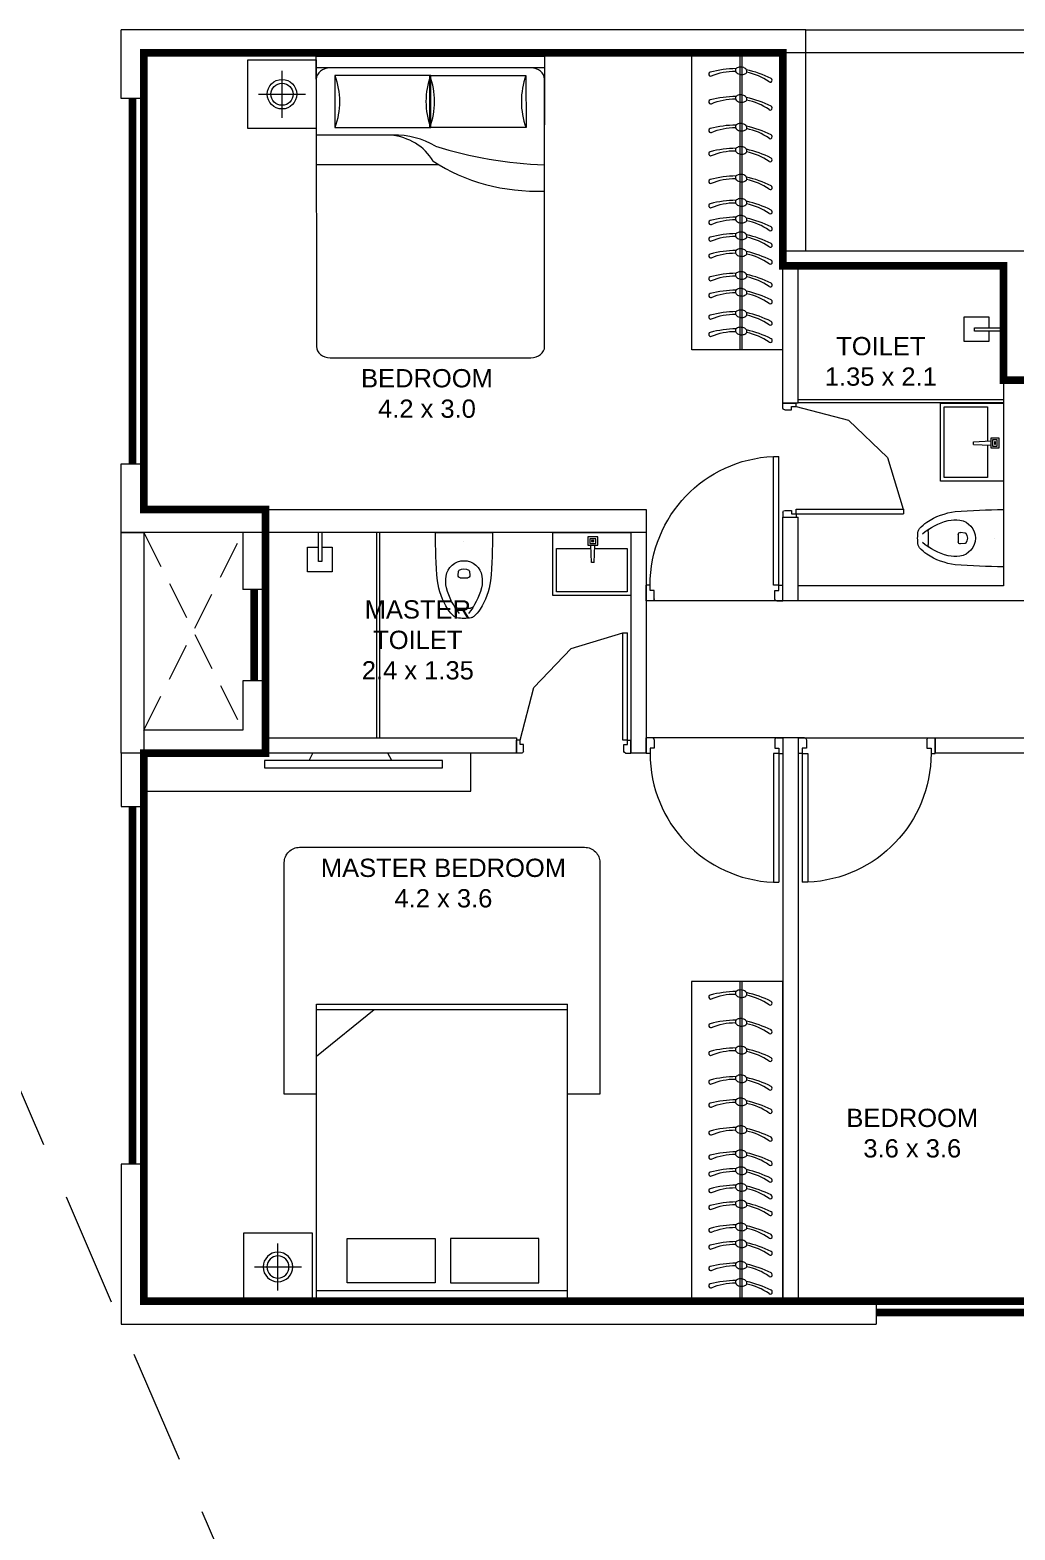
# Model space of a CAD drawing. Header units: inches. Extents: x 27644242 to 29761523, y -859349 to 216979.
# Drawn here: x 29036471 to 29042944, y -565895 to -556043 of the extents above; entities that cross this region are included whole.
import ezdxf

# ---------------------------------------------------------------- set-up
doc = ezdxf.new("R2010")
doc.units = ezdxf.units.IN
doc.header["$MEASUREMENT"] = 0
doc.set_wipeout_variables(frame=1)
for name, pattern in [('01-Xref Col Podium Lvl-1$0$HIDDEN', [0.375, 0.25, -0.125]), ('DASHED2', [0.375, 0.25, -0.125]), ('HIDDEN', [0.375, 0.25, -0.125])]:
    doc.linetypes.add(name, pattern=pattern)
doc.layers.get('Defpoints').update_dxf_attribs({"color": 8})
for name, color, linetype, lineweight in [('AHC-A-DUCT', 14, 'HIDDEN', 5), ('DOOR', 4, 'Continuous', 0), ('DOORS', 1, 'Continuous', 9), ('FURN', 250, 'Continuous', 0), ('RVA Site Boundary', 17, 'Continuous', 15), ('WALL', 7, 'Continuous', 20), ('WINDOW', 162, 'Continuous', 13)]:
    doc.layers.add(name, color=color, linetype=linetype, lineweight=lineweight)
doc.layers.add('text', color=7, linetype='Continuous')
doc.styles.add('AMITS', font='arial.ttf')

# ---------------------------------------------------------------- blocks, each defined once
blk = doc.blocks.new('A$C6E20521E-flat-1-flatten-1')
at = {"layer": 'DOORS', "color": 251}
for p, q in [((-63, 103.5), (-63, 948.9)), ((-63, 948.9), (-27, 948.9)), ((-27, 103.5), (-27, 948.9)), ((-900, 0), (-900, 103.5)), ((-873, 103.5), (-900, 103.5)), ((-873, 67.5), (-873, 103.5)), ((-27, 103.5), (-63, 103.5)), ((-27, 103.5), (0, 103.5)), ((-27, 67.5), (-27, 103.5)), ((0, 0), (0, 103.5)), ((0, 0), (-900, 0)), ((-846, 67.5), (-873, 67.5)), ((-846, 13.5), (-846, 67.5)), ((-54, 13.5), (-54, 67.5)), ((-54, 67.5), (-27, 67.5)), ((-859.5, 0), (-900, 0)), ((-40.5, 0), (0, 0))]:
    blk.add_line(p, q, dxfattribs=at)
at = {"layer": 'DOORS', "color": 251, "extrusion": (0, 0, -1)}
for centre, major_axis, start_param, end_param in [((-27, 103.5), (-729.3, -428.8), 0.531535, 2.059765), ((-859.5, 13.5), (-11.7, -6.7), 3.665191, 5.235988), ((-40.5, 13.5), (-11.7, -6.7), 5.235988, 6.806784)]:
    blk.add_ellipse(centre, major_axis=major_axis, ratio=1, start_param=start_param, end_param=end_param, dxfattribs=at)
blk = doc.blocks.new('A$C3C731254-flat-1')
at = {"layer": 'FURN'}
for p, q in [((-77430.4, -2820), (-77430.7, -2801.7)), ((-77430.4, -2801.7), (-77317.9, -2797)), ((-77430.4, -2820), (-77317.9, -2824.7))]:
    blk.add_line(p, q, dxfattribs=at)
for points in [[(-77233.3, -3060.6), (-77647.7, -3060.6), (-77647.7, -2547.5), (-77233.3, -2547.5)], [(-77262.7, -2843), (-77262.7, -2778.3), (-77317.9, -2778.3), (-77317.9, -2843)], [(-77275, -2830.8), (-77275, -2790.5), (-77305.7, -2790.5), (-77305.7, -2830.8)], [(-77287.2, -2818.6), (-77287.2, -2802.7), (-77293.4, -2802.7), (-77293.4, -2818.6)]]:
    blk.add_lwpolyline(points, close=True, dxfattribs=at)
blk.add_lwpolyline([(-77338.5, -2823.8), (-77338.5, -3036.2), (-77623.2, -3036.2), (-77623.2, -2571.9), (-77338.5, -2571.9), (-77338.5, -2797.8)], dxfattribs=at)
blk = doc.blocks.new('TVVVV')
at = {"layer": 'FURN', "ltscale": 1000, "elevation": 0}
blk.add_lwpolyline([(-129.9, 740.3), (-82, 740.3), (-82, -428.6), (-129.9, -428.6)], close=True, dxfattribs=at)
for points in [[(-129.9, 446.7), (-178.7, 422)], [(-129.9, -95.7), (-178.7, -71)]]:
    blk.add_lwpolyline(points, dxfattribs=at)
blk = doc.blocks.new('A$C700F438C')
at = {"layer": 'FURN', "color": 8, "extrusion": (-6.65399e-08, 5.27913e-08, 1)}
for p, q in [((0.0734, 1.5, 0), (1.8303, 1.5001, 0)), ((1.98, 1.5001, 0), (1.53, 1.5001, 0)), ((1.98, 1.5001, 0), (1.53, 1.5001, 0)), ((1.98, 1.5001, 0), (1.53, 1.5001, 0)), ((1.9038, 1.5001, 0), (1.9039, 0.0001, 0)), ((0.0001, 0.0914, 0), (0, 1.4086, 0)), ((1.8548, 1.3782, 0), (1.5121, 1.3782, 0)), ((1.5121, 1.3782, 0), (1.5121, 0.7466, 0)), ((1.8548, 0.7466, 0), (1.8548, 1.3782, 0)), ((1.2673, 0.799, 0), (1.2673, 0.0001, 0)), ((1.5121, 0.122, 0), (1.5121, 0.7536, 0)), ((1.5121, 0.7536, 0), (1.8548, 0.7536, 0)), ((1.5121, 0.7466, 0), (1.8548, 0.7466, 0)), ((1.8548, 0.7536, 0), (1.8549, 0.122, 0)), ((1.4632, 0.503, 0), (1.4632, 0.0001, 0)), ((1.8549, 0.122, 0), (1.5121, 0.122, 0)), ((1.8304, 0.0001, 0), (0.0735, 0, 0)), ((1.9039, 0.0001, 0), (1.9801, 0.0001, 0))]:
    blk.add_line(p, q, dxfattribs=at)
at = {"layer": 'FURN', "linetype": 'Continuous', "lineweight": 0, "extrusion": (-6.65399e-08, 5.27913e-08, 1)}
blk.add_line((1.8304, 0.0001, 0), (1.9174, 0.0001, 0), dxfattribs=at)
at = {"layer": 'FURN', "color": 8, "extrusion": (6.65399e-08, -5.27913e-08, -1)}
for centre, major_axis, ratio, start_param, end_param in [((0.0735, 1.4086, 0), (0, -0.0914, 0), 0.803207, 1.570796, 3.141593), ((1.9589, 1.4544, 0), (0, -1.0771, 0), 0.803207, 0.880587, 1.613256), ((3.067, 1.6025, 0), (0.0001, -2.243, 0), 0.803207, 1.197175, 1.525138), ((1.8304, 1.4087, 0), (0, -0.0914, 0), 0.803207, 3.141593, 4.712389), ((1.6834, 2.1097, 0), (0, -0.762, 0), 0.803207, -0.283794, 0.283794), ((0.6693, 0.0845, 0), (-0.7051, -0.6147, 0), 0.604617, 2.952061, 3.536756), ((-0.0315, 0.1903, 0), (-1.467, -0.4936, 0), 0.581007, 3.019706, 3.343381), ((1.6835, 0.0151, 0), (0, -0.762, 0), 0.803207, 2.857799, 3.425387), ((0.0735, 0.0914, 0), (0, -0.0914, 0), 0.803207, 0, 1.570796), ((1.8304, 0.0915, 0), (0, -0.0914, 0), 0.803207, -1.570796, 0)]:
    blk.add_ellipse(centre, major_axis=major_axis, ratio=ratio, start_param=start_param, end_param=end_param, dxfattribs=at)
at = {"layer": 'FURN', "color": 8, "extrusion": (-6.65399e-08, 5.27913e-08, 1)}
for centre, start_param, end_param in [((1.6835, 1.4851, 0), -0.283794, 0.283794), ((1.6835, -0.6096, 0), 2.857799, 3.425387)]:
    blk.add_ellipse(centre, major_axis=(0, -0.762, 0), ratio=0.803207, start_param=start_param, end_param=end_param, dxfattribs=at)
blk = doc.blocks.new('BEDROOM')
at = {"layer": 'FURN', "linetype": 'Continuous', "extrusion": (-5.00305e-08, -8.66553e-08, 1)}
for p, q in [((1066.1, 501.3, 0), (1066.1, 192.6, 0)), ((911.7, 347, 0), (1220.4, 347, 0))]:
    blk.add_line(p, q, dxfattribs=at)
at = {"layer": 'FURN', "ltscale": 500}
blk.add_line((1314.6, 122.1, 0), (1315.2, -1377.9, 0), dxfattribs=at)
at = {"layer": 'FURN', "ltscale": 0.05, "extrusion": (-5.00305e-08, -8.66553e-08, 1), "elevation": 0}
blk.add_lwpolyline([(1291.1, 122), (841.1, 122), (841.1, 572), (1291.1, 572)], close=True, dxfattribs=at)
at = {"layer": 'FURN', "linetype": 'Continuous', "extrusion": (-5.00305e-08, -8.66553e-08, 1)}
for radius in [97, 72.8]:
    blk.add_circle((1066.1, 347, 0), radius, dxfattribs=at)
at = {"layer": 'FURN', "extrusion": (-3.01072e-07, 1.30707e-07, 1), "xscale": -1000.000000000015, "yscale": 1000.000000000015, "zscale": 1000.000000000007, "rotation": 180.0236273616612}
blk.add_blockref('A$C700F438C', (-665.5, 121.4, 0), dxfattribs=at)
blk = doc.blocks.new('A$C3D5F2F58')
at = {"color": 0, "linetype": 'ByBlock'}
blk.add_wipeout([(187.5, 0), (-187.5, 0), (-185.4, -124.8), (-182.6, -194.2), (-178.7, -263.3), (-175.9, -302), (-169.5, -348.6), (-150.7, -414.8), (-143.6, -432.7), (-131.4, -459.4), (-111.6, -495.4), (-106, -504.2), (-86.3, -529.7), (-71.8, -545.1), (-63.8, -552.7), (-55.8, -558), (-40.6, -562), (-22.7, -564.1), (3.1, -565), (29.6, -563.4), (46.7, -561), (55.8, -558), (74.2, -542.7), (100.9, -511.4), (135.4, -451.2), (158.3, -392.2), (171.2, -340), (178.9, -260.4), (185.1, -136.1), (187.4, -46)], dxfattribs=at)
for p, q in [((-187.5, 0), (187.5, 0)), ((0, -62.5), (0, -62.5)), ((-38.3, -282.4), (-35.8, -255.2)), ((35.8, -255.2), (38.3, -282.4)), ((-24.2, -298), (24.2, -298)), ((-42.5, -496.8), (42.5, -496.8))]:
    blk.add_line(p, q, dxfattribs=at)
at = {"color": 0, "linetype": 'ByBlock', "extrusion": (0, 0, -1)}
for centre, major_axis, ratio, start_param, end_param in [((3903, 5.3), (4087.6, 164.4), 0.940247, 3.100232, 3.182953), ((-3903, 5.4), (-4087.6, 164.4), 0.940247, 3.100232, 3.182953), ((0, -305.1), (84.4, 84.4), 1, 4.07333, 6.922251), ((86.9, -319.1), (146.6, 146.6), 1, 3.705861, 4.079165), ((-24.2, -283.7), (10, 10), 1, 2.356198, 4.018929), ((-27.3, -256), (6.03, 6.03), 1, 4.01894, 4.852375), ((0, -292.3), (-38.2, 38.2), 1, 0.139988, 1.430816), ((24.2, -283.7), (-10, 10), 1, 2.264265, 3.926995), ((27.3, -256), (6.03, 6.03), 1, -0.139979, 0.693472), ((-86.9, -319.1), (-146.6, 146.6), 1, 2.204028, 2.577331), ((275.8, -257.5), (321.4, 321.4), 1, 3.353441, 3.79389), ((326.3, -245.8), (-323.4, 323.4), 1, 4.816657, 5.23508), ((-326.3, -245.8), (-323.4, 323.4), 1, 2.618909, 3.037332), ((-275.8, -257.5), (-321.4, 321.4), 1, 2.489302, 2.929752), ((-42.5, -474.1), (16.1, 16.1), 1, 2.356198, 3.387836), ((42.5, -474.1), (16.1, 16.1), 1, 1.324559, 2.356198), ((119.3, -350.5), (192.8, 192.8), 1, 3.092098, 3.328462), ((-40.9, -527.4), (24.1, 24.1), 1, 2.528301, 3.092099), ((0, -292.3), (-192.8, 192.8), 1, 3.75489, 4.099099), ((40.9, -527.4), (24.1, 24.1), 1, 1.620298, 2.184095), ((-119.3, -350.5), (192.8, 192.8), 1, 1.383935, 1.620298)]:
    blk.add_ellipse(centre, major_axis=major_axis, ratio=ratio, start_param=start_param, end_param=end_param, dxfattribs=at)
blk = doc.blocks.new('A$C3E645E75')
at = {"extrusion": (0, 0, -1), "zscale": -0.9999999999999998, "rotation": 179.9999999999989}
blk.add_blockref('A$C3D5F2F58', (0, 0), dxfattribs=at)
blk = doc.blocks.new('A$C3A956F37-flat-1')
at = {"layer": 'FURN'}
blk.add_line((-168.3, 90.2), (0, 90.2), dxfattribs=at)
for points in [[(-97.1, 66.7), (-97.1, 0), (-258.5, 0), (-258.5, 161.4), (-97.1, 161.4), (-97.1, 90.2)], [(0, 67.1), (-191.4, 67.1), (-191.4, 90.2), (-168.3, 90.2)]]:
    blk.add_lwpolyline(points, dxfattribs=at)
blk = doc.blocks.new('1')
at = {"layer": 'FURN'}
for p, q in [((-479.4, 2011, 0), (121.5, 2011.2, 0)), ((-478.5, 2011, 0), (-478.5, -89, 0)), ((-210.1, 2011.1, 0), (-209.6, -89, 0)), ((-198.1, 2011.1, 0), (-197.6, -88.9, 0)), ((121.5, 2011.2, 0), (121.5, -88.8, 0)), ((-478.6, -89, 0), (122.3, -88.8, 0))]:
    blk.add_line(p, q, dxfattribs=at)
at = {"layer": 'FURN', "extrusion": (-6.40542e-09, 9.36485e-09, 1)}
for points in [[(-166.1, 1884.4, 0.144333), (-167.8, 1893.3, 0.107177), (-175.4, 1902.7, 0.077818), (-186.5, 1909, 0.065016), (-201.4, 1912.6, 0.065016), (-216.7, 1912.1, 0.077818), (-228.9, 1908.2, 0.107177), (-238.3, 1900.6, 0.144333), (-241.7, 1892.2, 0.144333), (-240.1, 1883.3, 0.107177), (-232.4, 1873.9, 0.077818), (-221.3, 1867.6, 0.065016), (-206.4, 1864, 0.065016), (-191.1, 1864.5, 0.077818), (-178.9, 1868.4, 0.107177), (-169.5, 1876, 0.144333)], [(-166, 1770.8, 0.144333), (-167.7, 1779.7, 0.107177), (-175.4, 1789.1, 0.077818), (-186.5, 1795.5, 0.065016), (-201.4, 1799, 0.065016), (-216.7, 1798.6, 0.077818), (-228.8, 1794.6, 0.107177), (-238.2, 1787, 0.144333), (-241.7, 1778.6, 0.144333), (-240, 1769.7, 0.107177), (-232.4, 1760.3, 0.077818), (-221.3, 1754, 0.065016), (-206.4, 1750.5, 0.065016), (-191.1, 1750.9, 0.077818), (-178.9, 1754.8, 0.107177), (-169.5, 1762.4, 0.144333)], [(-166.1, 1629.9, 0.144333), (-167.8, 1638.8, 0.107177), (-175.4, 1648.2, 0.077818), (-186.5, 1654.5, 0.065016), (-201.4, 1658.1, 0.065016), (-216.7, 1657.6, 0.077818), (-228.9, 1653.7, 0.107177), (-238.3, 1646.1, 0.144333), (-241.7, 1637.7, 0.144333), (-240.1, 1628.8, 0.107177), (-232.4, 1619.4, 0.077818), (-221.3, 1613.1, 0.065016), (-206.4, 1609.5, 0.065016), (-191.1, 1610, 0.077818), (-178.9, 1613.9, 0.107177), (-169.5, 1621.5, 0.144333)], [(-166, 1519.3, 0.144333), (-167.7, 1528.2, 0.107177), (-175.4, 1537.6, 0.077818), (-186.5, 1544, 0.065016), (-201.4, 1547.5, 0.065016), (-216.7, 1547.1, 0.077818), (-228.8, 1543.1, 0.107177), (-238.2, 1535.5, 0.144333), (-241.7, 1527.1, 0.144333), (-240, 1518.2, 0.107177), (-232.4, 1508.8, 0.077818), (-221.3, 1502.5, 0.065016), (-206.4, 1499, 0.065016), (-191.1, 1499.4, 0.077818), (-178.9, 1503.3, 0.107177), (-169.5, 1510.9, 0.144333)], [(-166.1, 1369.4, 0.144333), (-167.8, 1378.3, 0.107177), (-175.4, 1387.7, 0.077818), (-186.5, 1394, 0.065016), (-201.4, 1397.6, 0.065016), (-216.7, 1397.1, 0.077818), (-228.9, 1393.2, 0.107177), (-238.3, 1385.6, 0.144333), (-241.7, 1377.2, 0.144333), (-240.1, 1368.3, 0.107177), (-232.4, 1358.9, 0.077818), (-221.3, 1352.6, 0.065016), (-206.4, 1349, 0.065016), (-191.1, 1349.5, 0.077818), (-178.9, 1353.4, 0.107177), (-169.5, 1361, 0.144333)], [(-166, 1258.8, 0.144333), (-167.7, 1267.7, 0.107177), (-175.4, 1277.1, 0.077818), (-186.5, 1283.5, 0.065016), (-201.4, 1287, 0.065016), (-216.7, 1286.6, 0.077818), (-228.8, 1282.6, 0.107177), (-238.2, 1275, 0.144333), (-241.7, 1266.6, 0.144333), (-240, 1257.7, 0.107177), (-232.4, 1248.3, 0.077818), (-221.3, 1242, 0.065016), (-206.4, 1238.5, 0.065016), (-191.1, 1238.9, 0.077818), (-178.9, 1242.8, 0.107177), (-169.5, 1250.4, 0.144333)], [(-166, 1150, 0.144333), (-167.7, 1159, 0.107177), (-175.3, 1168.3, 0.077818), (-186.4, 1174.7, 0.065016), (-201.3, 1178.2, 0.065016), (-216.6, 1177.8, 0.077818), (-228.8, 1173.8, 0.107177), (-238.2, 1166.2, 0.144333), (-241.6, 1157.8, 0.144333), (-240, 1148.9, 0.107177), (-232.3, 1139.5, 0.077818), (-221.2, 1133.2, 0.065016), (-206.3, 1129.7, 0.065016), (-191, 1130.1, 0.077818), (-178.8, 1134, 0.107177), (-169.4, 1141.6, 0.144333)], [(-165.9, 1039.5, 0.144333), (-167.6, 1048.4, 0.107177), (-175.3, 1057.7, 0.077818), (-186.4, 1064.1, 0.065016), (-201.3, 1067.6, 0.065016), (-216.6, 1067.2, 0.077818), (-228.8, 1063.3, 0.107177), (-238.2, 1055.6, 0.144333), (-241.6, 1047.2, 0.144333), (-239.9, 1038.3, 0.107177), (-232.3, 1028.9, 0.077818), (-221.2, 1022.6, 0.065016), (-206.3, 1019.1, 0.065016), (-191, 1019.5, 0.077818), (-178.8, 1023.4, 0.107177), (-169.4, 1031.1, 0.144333)], [(-165.9, 880.1, 0.144333), (-167.5, 889, 0.107177), (-175.2, 898.4, 0.077818), (-186.3, 904.7, 0.065016), (-201.2, 908.2, 0.065016), (-216.5, 907.8, 0.077818), (-228.7, 903.9, 0.107177), (-238.1, 896.3, 0.144333), (-241.5, 887.9, 0.144333), (-239.9, 879, 0.107177), (-232.2, 869.6, 0.077818), (-221.1, 863.2, 0.065016), (-206.2, 859.7, 0.065016), (-190.9, 860.1, 0.077818), (-178.7, 864.1, 0.107177), (-169.3, 871.7, 0.144333)], [(-165.8, 697.8, 0.144333), (-167.5, 706.8, 0.107177), (-175.1, 716.1, 0.077818), (-186.2, 722.5, 0.065016), (-201.1, 726, 0.065016), (-216.4, 725.6, 0.077818), (-228.6, 721.6, 0.107177), (-238, 714, 0.144333), (-241.4, 705.6, 0.144333), (-239.8, 696.7, 0.107177), (-232.1, 687.3, 0.077818), (-221, 681, 0.065016), (-206.1, 677.5, 0.065016), (-190.8, 677.9, 0.077818), (-178.6, 681.8, 0.107177), (-169.2, 689.4, 0.144333)], [(-165.7, 545.6, 0.144333), (-167.4, 554.5, 0.107177), (-175, 563.9, 0.077818), (-186.2, 570.2, 0.065016), (-201.1, 573.7, 0.065016), (-216.3, 573.3, 0.077818), (-228.5, 569.4, 0.107177), (-237.9, 561.8, 0.144333), (-241.4, 553.4, 0.144333), (-239.7, 544.5, 0.107177), (-232.1, 535.1, 0.077818), (-220.9, 528.7, 0.065016), (-206.1, 525.2, 0.065016), (-190.8, 525.6, 0.077818), (-178.6, 529.6, 0.107177), (-169.2, 537.2, 0.144333)], [(-165.6, 357.3, 0.144333), (-167.3, 366.3, 0.107177), (-175, 375.6, 0.077818), (-186.1, 382, 0.065016), (-201, 385.5, 0.065016), (-216.3, 385.1, 0.077818), (-228.5, 381.1, 0.107177), (-237.9, 373.5, 0.144333), (-241.3, 365.1, 0.144333), (-239.6, 356.2, 0.107177), (-232, 346.8, 0.077818), (-220.9, 340.5, 0.065016), (-206, 337, 0.065016), (-190.7, 337.4, 0.077818), (-178.5, 341.3, 0.107177), (-169.1, 348.9, 0.144333)], [(-165.6, 175.1, 0.144333), (-167.2, 184, 0.107177), (-174.9, 193.4, 0.077818), (-186, 199.7, 0.065016), (-200.9, 203.2, 0.065016), (-216.2, 202.8, 0.077818), (-228.4, 198.9, 0.107177), (-237.8, 191.3, 0.144333), (-241.2, 182.9, 0.144333), (-239.6, 174, 0.107177), (-231.9, 164.6, 0.077818), (-220.8, 158.2, 0.065016), (-205.9, 154.7, 0.065016), (-190.6, 155.1, 0.077818), (-178.4, 159.1, 0.107177), (-169, 166.7, 0.144333)], [(-165.5, -12.9, 0.144333), (-167.1, -4, 0.107177), (-174.8, 5.4, 0.077818), (-185.9, 11.7, 0.065016), (-200.8, 15.2, 0.065016), (-216.1, 14.8, 0.077818), (-228.3, 10.9, 0.107177), (-237.7, 3.3, 0.144333), (-241.1, -5.1, 0.144333), (-239.5, -14, 0.107177), (-231.8, -23.4, 0.077818), (-220.7, -29.8, 0.065016), (-205.8, -33.3, 0.065016), (-190.5, -32.9, 0.077818), (-178.3, -28.9, 0.107177), (-168.9, -21.3, 0.144333)]]:
    blk.add_lwpolyline(points, format="xyb", close=True, dxfattribs=at)
for points in [[(-171.2, 1874.1, 0.057952), (-0.6, 1897.3, 1.08017), (-9.1, 1922.2, -0.102886), (-166.6, 1890.3, -0.821198)], [(-171.2, 1760.5, 0.057952), (-0.6, 1783.7, 1.08017), (-9, 1808.7, -0.102886), (-166.5, 1776.7, -0.821198)], [(-171.2, 1619.6, 0.057952), (-0.6, 1642.8, 1.08017), (-9.1, 1667.7, -0.102886), (-166.6, 1635.8, -0.821198)], [(-171.2, 1509, 0.057952), (-0.6, 1532.2, 1.08017), (-9, 1557.2, -0.102886), (-166.5, 1525.2, -0.821198)], [(-171.2, 1359.1, 0.057952), (-0.6, 1382.3, 1.08017), (-9.1, 1407.2, -0.102886), (-166.6, 1375.3, -0.821198)], [(-171.2, 1248.5, 0.057952), (-0.6, 1271.7, 1.08017), (-9, 1296.7, -0.102886), (-166.5, 1264.7, -0.821198)], [(-171.1, 1139.7, 0.057952), (-0.5, 1163, 1.08017), (-9, 1187.9, -0.102886), (-166.5, 1155.9, -0.821198)], [(-171.1, 1029.1, 0.057952), (-0.5, 1052.4, 1.08017), (-8.9, 1077.3, -0.102886), (-166.4, 1045.4, -0.821198)], [(-171, 869.8, 0.057952), (-0.4, 893, 1.08017), (-8.9, 917.9, -0.102886), (-166.4, 886, -0.821198)], [(-170.9, 687.5, 0.057952), (-0.3, 710.7, 1.08017), (-8.8, 735.7, -0.102886), (-166.3, 703.7, -0.821198)], [(-170.9, 535.3, 0.057952), (-0.2, 558.5, 1.08017), (-8.7, 583.4, -0.102886), (-166.2, 551.5, -0.821198)], [(-170.8, 347, 0.057952), (-0.2, 370.2, 1.08017), (-8.6, 395.2, -0.102886), (-166.1, 363.2, -0.821198)], [(-170.7, 164.8, 0.057952), (-0.1, 188, 1.08017), (-8.6, 212.9, -0.102886), (-166.1, 181, -0.821198)], [(-170.6, -23.2, 0.057952), (0, 0, 1.08017), (-8.5, 24.9, -0.102886), (-166, -7, -0.821198)]]:
    blk.add_lwpolyline(points, format="xyb", dxfattribs=at)
for centre, radius, start, end in [((-395.3, 1950.4, 0), 13.2, 55.02116, 243.84954), ((-72.6, 2607.6, 0), 745.3, 243.84974, 257.11662), ((-161.5, 2284.6, 0), 394.6, 235.02139, 258.51845), ((-395.2, 1836.9, 0), 13.2, 55.02116, 243.84954), ((-72.6, 2494, 0), 745.3, 243.84974, 257.11662), ((-161.5, 2171, 0), 394.6, 235.02139, 258.51845), ((-395.3, 1695.9, 0), 13.2, 55.02116, 243.84954), ((-72.6, 2353.1, 0), 745.3, 243.84974, 257.11662), ((-161.5, 2030.1, 0), 394.6, 235.02139, 258.51845), ((-395.2, 1585.4, 0), 13.2, 55.02116, 243.84954), ((-161.5, 1919.5, 0), 394.6, 235.02139, 258.51845), ((-72.6, 2242.5, 0), 745.3, 243.84974, 257.11662), ((-395.3, 1435.4), 13.2, 55.02116, 243.84954), ((-72.6, 2092.6), 745.3, 243.84974, 257.11662), ((-161.5, 1769.6), 394.6, 235.02139, 258.51845), ((-395.2, 1324.9), 13.2, 55.02116, 243.84954), ((-72.6, 1982), 745.3, 243.84974, 257.11662), ((-161.5, 1659), 394.6, 235.02139, 258.51845), ((-395.2, 1216.1), 13.2, 55.02116, 243.84954), ((-72.5, 1873.2), 745.3, 243.84974, 257.11662), ((-161.4, 1550.2), 394.6, 235.02139, 258.51845), ((-395.2, 1105.5), 13.2, 55.02116, 243.84954), ((-72.5, 1762.6), 745.3, 243.84974, 257.11662), ((-161.4, 1439.6), 394.6, 235.02139, 258.51845), ((-395.1, 946.1), 13.2, 55.02116, 243.84954), ((-72.4, 1603.3), 745.3, 243.84974, 257.11662), ((-161.3, 1280.3), 394.6, 235.02139, 258.51845), ((-395, 763.9), 13.2, 55.02116, 243.84954), ((-72.3, 1421), 745.3, 243.84974, 257.11662), ((-161.2, 1098), 394.6, 235.02139, 258.51845), ((-394.9, 611.6), 13.2, 55.02116, 243.84954), ((-72.3, 1268.8), 745.3, 243.84974, 257.11662), ((-161.2, 945.8), 394.6, 235.02139, 258.51845), ((-394.9, 423.4), 13.2, 55.02116, 243.84954), ((-72.2, 1080.5), 745.3, 243.84974, 257.11662), ((-161.1, 757.5), 394.6, 235.02139, 258.51845), ((-394.8, 241.1), 13.2, 55.02116, 243.84954), ((-72.1, 898.3), 745.3, 243.84974, 257.11662), ((-161, 575.3), 394.6, 235.02139, 258.51845), ((-394.7, 53.1), 13.2, 55.02116, 243.84954), ((-72, 710.3), 745.3, 243.84974, 257.11662), ((-160.9, 387.3), 394.6, 235.02139, 258.51845)]:
    blk.add_arc(centre, radius, start, end, dxfattribs=at)
blk = doc.blocks.new('edddew234')
at = {"layer": 'FURN', "linetype": 'Continuous', "extrusion": (5.00305e-08, 8.66553e-08, 1)}
for p, q in [((1390.9, 2058.4, 0), (1390.9, 1749.7, 0)), ((1545.3, 1904, 0), (1236.6, 1904, 0))]:
    blk.add_line(p, q, dxfattribs=at)
at = {"layer": 'FURN', "ltscale": 0.05, "extrusion": (5.00305e-08, 8.66553e-08, 1)}
for p, q in [((1615.9, 1650, 0), (-334.1, 1650, 0)), ((-334.1, 1650, 0), (-334.1, 0, 0)), ((5.5, 1650, 0), (-299.5, 1271.1, 0)), ((-299.5, 1650, 0), (-299.5, 0, 0)), ((1546.7, 1650, 0), (1546.7, 0, 0)), ((1615.9, 1650, 0), (1615.9, 0, 0)), ((1615.9, 0, 0), (-334.1, 0, 0))]:
    blk.add_line(p, q, dxfattribs=at)
blk.add_lwpolyline([(1165.9, 1679), (1615.9, 1679), (1615.9, 2129), (1165.9, 2129)], close=True, dxfattribs=at)
at = {"layer": 'FURN', "linetype": 'Continuous', "extrusion": (5.00305e-08, 8.66553e-08, 1)}
for points in [[(1494.4, 1449.2), (1203.1, 1449.2), (1203.1, 869.5), (1494.4, 869.5)], [(1494.4, 189.8), (1203.1, 189.8), (1203.1, 769.5), (1494.4, 769.5)]]:
    blk.add_lwpolyline(points, close=True, dxfattribs=at)
for radius in [97, 72.8]:
    blk.add_circle((1390.9, 1904), radius, dxfattribs=at)
blk = doc.blocks.new('gfff')
at = {"layer": 'FURN'}
for p, q in [((-394.7, 1839.6, 0), (206.2, 1839.8, 0)), ((-393.8, 1839.6, 0), (-393.8, -110.4, 0)), ((-125.4, 1839.7, 0), (-124.9, -110.3, 0)), ((-113.4, 1839.7, 0), (-112.9, -110.3, 0)), ((206.2, 1839.8, 0), (206.2, -110.2, 0)), ((-393.9, -110.4, 0), (207, -110.2, 0))]:
    blk.add_line(p, q, dxfattribs=at)
at = {"layer": 'FURN', "extrusion": (-6.40542e-09, 9.36485e-09, 1)}
for points in [[(-81.4, 1713, 0.144333), (-83, 1721.9, 0.107177), (-90.7, 1731.3, 0.077818), (-101.8, 1737.6, 0.065016), (-116.7, 1741.1, 0.065016), (-132, 1740.7, 0.077818), (-144.2, 1736.8, 0.107177), (-153.6, 1729.1, 0.144333), (-157, 1720.8, 0.144333), (-155.4, 1711.8, 0.107177), (-147.7, 1702.5, 0.077818), (-136.6, 1696.1, 0.065016), (-121.7, 1692.6, 0.065016), (-106.4, 1693, 0.077818), (-94.2, 1696.9, 0.107177), (-84.8, 1704.6, 0.144333)], [(-81.3, 1599.4, 0.144333), (-83, 1608.3, 0.107177), (-90.6, 1617.7, 0.077818), (-101.8, 1624, 0.065016), (-116.7, 1627.5, 0.065016), (-131.9, 1627.1, 0.077818), (-144.1, 1623.2, 0.107177), (-153.5, 1615.6, 0.144333), (-157, 1607.2, 0.144333), (-155.3, 1598.3, 0.107177), (-147.7, 1588.9, 0.077818), (-136.5, 1582.5, 0.065016), (-121.7, 1579, 0.065016), (-106.4, 1579.4, 0.077818), (-94.2, 1583.4, 0.107177), (-84.8, 1591, 0.144333)], [(-81.4, 1458.5, 0.144333), (-83, 1467.4, 0.107177), (-90.7, 1476.8, 0.077818), (-101.8, 1483.1, 0.065016), (-116.7, 1486.6, 0.065016), (-132, 1486.2, 0.077818), (-144.2, 1482.3, 0.107177), (-153.6, 1474.6, 0.144333), (-157, 1466.3, 0.144333), (-155.4, 1457.3, 0.107177), (-147.7, 1448, 0.077818), (-136.6, 1441.6, 0.065016), (-121.7, 1438.1, 0.065016), (-106.4, 1438.5, 0.077818), (-94.2, 1442.4, 0.107177), (-84.8, 1450.1, 0.144333)], [(-81.3, 1347.9, 0.144333), (-83, 1356.8, 0.107177), (-90.6, 1366.2, 0.077818), (-101.8, 1372.5, 0.065016), (-116.7, 1376, 0.065016), (-131.9, 1375.6, 0.077818), (-144.1, 1371.7, 0.107177), (-153.5, 1364.1, 0.144333), (-157, 1355.7, 0.144333), (-155.3, 1346.8, 0.107177), (-147.7, 1337.4, 0.077818), (-136.5, 1331, 0.065016), (-121.7, 1327.5, 0.065016), (-106.4, 1327.9, 0.077818), (-94.2, 1331.9, 0.107177), (-84.8, 1339.5, 0.144333)], [(-81.4, 1198, 0.144333), (-83, 1206.9, 0.107177), (-90.7, 1216.3, 0.077818), (-101.8, 1222.6, 0.065016), (-116.7, 1226.1, 0.065016), (-132, 1225.7, 0.077818), (-144.2, 1221.8, 0.107177), (-153.6, 1214.1, 0.144333), (-157, 1205.8, 0.144333), (-155.4, 1196.8, 0.107177), (-147.7, 1187.5, 0.077818), (-136.6, 1181.1, 0.065016), (-121.7, 1177.6, 0.065016), (-106.4, 1178, 0.077818), (-94.2, 1181.9, 0.107177), (-84.8, 1189.6, 0.144333)], [(-81.3, 1087.4, 0.144333), (-83, 1096.3, 0.107177), (-90.6, 1105.7, 0.077818), (-101.8, 1112, 0.065016), (-116.7, 1115.5, 0.065016), (-131.9, 1115.1, 0.077818), (-144.1, 1111.2, 0.107177), (-153.5, 1103.6, 0.144333), (-157, 1095.2, 0.144333), (-155.3, 1086.3, 0.107177), (-147.7, 1076.9, 0.077818), (-136.5, 1070.5, 0.065016), (-121.7, 1067, 0.065016), (-106.4, 1067.4, 0.077818), (-94.2, 1071.4, 0.107177), (-84.8, 1079, 0.144333)], [(-81.3, 978.6, 0.144333), (-82.9, 987.5, 0.107177), (-90.6, 996.9, 0.077818), (-101.7, 1003.2, 0.065016), (-116.6, 1006.8, 0.065016), (-131.9, 1006.3, 0.077818), (-144.1, 1002.4, 0.107177), (-153.5, 994.8, 0.144333), (-156.9, 986.4, 0.144333), (-155.3, 977.5, 0.107177), (-147.6, 968.1, 0.077818), (-136.5, 961.8, 0.065016), (-121.6, 958.2, 0.065016), (-106.3, 958.6, 0.077818), (-94.1, 962.6, 0.107177), (-84.7, 970.2, 0.144333)], [(-81.2, 868, 0.144333), (-82.9, 876.9, 0.107177), (-90.5, 886.3, 0.077818), (-101.7, 892.6, 0.065016), (-116.6, 896.2, 0.065016), (-131.8, 895.8, 0.077818), (-144, 891.8, 0.107177), (-153.4, 884.2, 0.144333), (-156.9, 875.8, 0.144333), (-155.2, 866.9, 0.107177), (-147.6, 857.5, 0.077818), (-136.4, 851.2, 0.065016), (-121.6, 847.6, 0.065016), (-106.3, 848.1, 0.077818), (-94.1, 852, 0.107177), (-84.7, 859.6, 0.144333)], [(-81.2, 708.6, 0.144333), (-82.8, 717.6, 0.107177), (-90.5, 726.9, 0.077818), (-101.6, 733.3, 0.065016), (-116.5, 736.8, 0.065016), (-131.8, 736.4, 0.077818), (-144, 732.5, 0.107177), (-153.4, 724.8, 0.144333), (-156.8, 716.4, 0.144333), (-155.2, 707.5, 0.107177), (-147.5, 698.1, 0.077818), (-136.4, 691.8, 0.065016), (-121.5, 688.3, 0.065016), (-106.2, 688.7, 0.077818), (-94, 692.6, 0.107177), (-84.6, 700.3, 0.144333)], [(-81.1, 526.4, 0.144333), (-82.7, 535.3, 0.107177), (-90.4, 544.7, 0.077818), (-101.5, 551, 0.065016), (-116.4, 554.6, 0.065016), (-131.7, 554.1, 0.077818), (-143.9, 550.2, 0.107177), (-153.3, 542.6, 0.144333), (-156.7, 534.2, 0.144333), (-155.1, 525.3, 0.107177), (-147.4, 515.9, 0.077818), (-136.3, 509.6, 0.065016), (-121.4, 506, 0.065016), (-106.1, 506.4, 0.077818), (-93.9, 510.4, 0.107177), (-84.5, 518, 0.144333)], [(-81, 374.1, 0.144333), (-82.7, 383.1, 0.107177), (-90.3, 392.4, 0.077818), (-101.5, 398.8, 0.065016), (-116.3, 402.3, 0.065016), (-131.6, 401.9, 0.077818), (-143.8, 398, 0.107177), (-153.2, 390.3, 0.144333), (-156.7, 381.9, 0.144333), (-155, 373, 0.107177), (-147.4, 363.6, 0.077818), (-136.2, 357.3, 0.065016), (-121.3, 353.8, 0.065016), (-106, 354.2, 0.077818), (-93.9, 358.1, 0.107177), (-84.5, 365.8, 0.144333)], [(-80.9, 185.9, 0.144333), (-82.6, 194.8, 0.107177), (-90.2, 204.2, 0.077818), (-101.4, 210.5, 0.065016), (-116.3, 214.1, 0.065016), (-131.5, 213.6, 0.077818), (-143.7, 209.7, 0.107177), (-153.1, 202.1, 0.144333), (-156.6, 193.7, 0.144333), (-154.9, 184.8, 0.107177), (-147.3, 175.4, 0.077818), (-136.1, 169.1, 0.065016), (-121.3, 165.5, 0.065016), (-106, 165.9, 0.077818), (-93.8, 169.9, 0.107177), (-84.4, 177.5, 0.144333)], [(-80.9, 3.6, 0.144333), (-82.5, 12.6, 0.107177), (-90.2, 21.9, 0.077818), (-101.3, 28.3, 0.065016), (-116.2, 31.8, 0.065016), (-131.5, 31.4, 0.077818), (-143.7, 27.5, 0.107177), (-153.1, 19.8, 0.144333), (-156.5, 11.4, 0.144333), (-154.8, 2.5, 0.107177), (-147.2, -6.9, 0.077818), (-136.1, -13.2, 0.065016), (-121.2, -16.7, 0.065016), (-105.9, -16.3, 0.077818), (-93.7, -12.4, 0.107177), (-84.3, -4.7, 0.144333)]]:
    blk.add_lwpolyline(points, format="xyb", close=True, dxfattribs=at)
for points in [[(-86.5, 1702.6, 0.057952), (84.1, 1725.9, 1.08017), (75.6, 1750.8, -0.102886), (-81.9, 1718.9, -0.821198)], [(-86.5, 1589.1, 0.057952), (84.2, 1612.3, 1.08017), (75.7, 1637.2, -0.102886), (-81.8, 1605.3, -0.821198)], [(-86.5, 1448.1, 0.057952), (84.1, 1471.4, 1.08017), (75.6, 1496.3, -0.102886), (-81.9, 1464.4, -0.821198)], [(-86.5, 1337.6, 0.057952), (84.2, 1360.8, 1.08017), (75.7, 1385.7, -0.102886), (-81.8, 1353.8, -0.821198)], [(-86.5, 1187.6, 0.057952), (84.1, 1210.9, 1.08017), (75.6, 1235.8, -0.102886), (-81.9, 1203.9, -0.821198)], [(-86.5, 1077.1, 0.057952), (84.2, 1100.3, 1.08017), (75.7, 1125.2, -0.102886), (-81.8, 1093.3, -0.821198)], [(-86.4, 968.3, 0.057952), (84.2, 991.5, 1.08017), (75.7, 1016.4, -0.102886), (-81.8, 984.5, -0.821198)], [(-86.4, 857.7, 0.057952), (84.3, 880.9, 1.08017), (75.8, 905.9, -0.102886), (-81.7, 873.9, -0.821198)], [(-86.3, 698.3, 0.057952), (84.3, 721.6, 1.08017), (75.8, 746.5, -0.102886), (-81.6, 714.5, -0.821198)], [(-86.2, 516.1, 0.057952), (84.4, 539.3, 1.08017), (75.9, 564.2, -0.102886), (-81.6, 532.3, -0.821198)], [(-86.1, 363.8, 0.057952), (84.5, 387.1, 1.08017), (76, 412, -0.102886), (-81.5, 380, -0.821198)], [(-86.1, 175.6, 0.057952), (84.6, 198.8, 1.08017), (76.1, 223.7, -0.102886), (-81.4, 191.8, -0.821198)], [(-86, -6.7, 0.057952), (84.6, 16.6, 1.08017), (76.1, 41.5, -0.102886), (-81.3, 9.5, -0.821198)]]:
    blk.add_lwpolyline(points, format="xyb", dxfattribs=at)
for centre, radius, start, end in [((-310.6, 1779, 0), 13.2, 55.02116, 243.84954), ((-76.8, 2113.1, 0), 394.6, 235.02139, 258.51845), ((-310.5, 1665.4, 0), 13.2, 55.02116, 243.84954), ((12.1, 2436.2, 0), 745.3, 243.84974, 257.11662), ((-76.7, 1999.6, 0), 394.6, 235.02139, 258.51845), ((12.1, 2322.6, 0), 745.3, 243.84974, 257.11662), ((-310.6, 1524.5, 0), 13.2, 55.02116, 243.84954), ((12.1, 2181.7, 0), 745.3, 243.84974, 257.11662), ((-76.8, 1858.6, 0), 394.6, 235.02139, 258.51845), ((-310.5, 1413.9, 0), 13.2, 55.02116, 243.84954), ((12.1, 2071.1, 0), 745.3, 243.84974, 257.11662), ((-76.7, 1748.1, 0), 394.6, 235.02139, 258.51845), ((-310.6, 1264), 13.2, 55.02116, 243.84954), ((12.1, 1921.2), 745.3, 243.84974, 257.11662), ((-76.8, 1598.1), 394.6, 235.02139, 258.51845), ((-310.5, 1153.4), 13.2, 55.02116, 243.84954), ((12.1, 1810.6), 745.3, 243.84974, 257.11662), ((-76.7, 1487.6), 394.6, 235.02139, 258.51845), ((-310.5, 1044.6), 13.2, 55.02116, 243.84954), ((12.2, 1701.8), 745.3, 243.84974, 257.11662), ((-76.7, 1378.8), 394.6, 235.02139, 258.51845), ((-310.4, 934), 13.2, 55.02116, 243.84954), ((12.2, 1591.2), 745.3, 243.84974, 257.11662), ((-76.6, 1268.2), 394.6, 235.02139, 258.51845), ((-310.4, 774.7), 13.2, 55.02116, 243.84954), ((12.3, 1431.8), 745.3, 243.84974, 257.11662), ((-76.6, 1108.8), 394.6, 235.02139, 258.51845), ((-310.3, 592.4), 13.2, 55.02116, 243.84954), ((-76.5, 926.6), 394.6, 235.02139, 258.51845), ((12.4, 1249.6), 745.3, 243.84974, 257.11662), ((-310.2, 440.2), 13.2, 55.02116, 243.84954), ((12.4, 1097.3), 745.3, 243.84974, 257.11662), ((-76.4, 774.3), 394.6, 235.02139, 258.51845), ((-310.1, 251.9), 13.2, 55.02116, 243.84954), ((12.5, 909.1), 745.3, 243.84974, 257.11662), ((-76.4, 586.1), 394.6, 235.02139, 258.51845), ((-310.1, 69.7), 13.2, 55.02116, 243.84954), ((12.6, 726.8), 745.3, 243.84974, 257.11662), ((-76.3, 403.8), 394.6, 235.02139, 258.51845)]:
    blk.add_arc(centre, radius, start, end, dxfattribs=at)
blk = doc.blocks.new('A$C65A37FE3-flatten-3')
at = {"layer": 'DOOR', "color": 252, "true_color": 0x939598}
for p, q in [((0, -33.8), (0, 0)), ((0, 0), (86.3, 0)), ((11.3, -45), (56.3, -45)), ((56.3, -45), (56.3, -22.5)), ((56.3, -22.5), (86.3, -22.5)), ((86.3, -22.5), (86.3, 0)), ((86.3, -22.5), (86.3, -52.5)), ((86.3, -22.5), (791, -22.5)), ((86.3, -52.5), (791, -52.5)), ((791, -52.5), (791, -22.5)), ((0, -716.5), (0, -750.2)), ((0, -750.2), (86.3, -750.2)), ((11.3, -705.2), (56.3, -705.2)), ((56.3, -705.2), (56.3, -727.7)), ((56.3, -727.7), (86.3, -727.7)), ((86.3, -727.7), (86.3, -750.2))]:
    blk.add_line(p, q, dxfattribs=at)
for points in [[(0, -33.8), (3.3, -41.7), (11.3, -45)], [(86.3, -727.7), (430.2, -638.2), (686.8, -392.3), (790.8, -52.5)], [(11.3, -705.2), (5.6, -706.7), (1.5, -710.8), (0, -716.5)]]:
    blk.add_lwpolyline(points, dxfattribs=at)

msp = doc.modelspace()

# ---------------------------------------------------------------- linework, layer by layer
at = {"layer": 'AHC-A-DUCT', "linetype": 'DASHED2', "ltscale": 1000}
for p, q in [((29037219.5, -559342.7), (29037869.5, -560642.7)), ((29037219.5, -560642.3), (29037869.5, -559342.7))]:
    msp.add_line(p, q, dxfattribs=at)
at = {"layer": 'Defpoints', "ltscale": 500}
msp.add_lwpolyline([(29048819.5, -556192.7, 50, 50, 0), (29044819.5, -556192.7, 50, 50, 0), (29044819.5, -558442.7, 50, 50, 0), (29044669.5, -558442.7, 50, 50, 0), (29044669.5, -558342.7, 50, 50, 0), (29042869.5, -558342.7, 50, 50, 0), (29042869.5, -557592.7, 50, 50, 0), (29041419.5, -557592.7, 50, 50, 0), (29041419.5, -556192.7, 50, 50, 0), (29037219.5, -556192.7, 50, 50, 0), (29037219.5, -559192.7, 50, 50, 0), (29038019.5, -559192.7, 50, 50, 0), (29038019.5, -560792.7, 50, 50, 0), (29037219.5, -560792.7, 50, 50, 0), (29037219.5, -564392.9, 50, 50, 0), (29041519.5, -564392.9, 50, 50, 0), (29041519.5, -564392.7, 50, 50, 0), (29045219.5, -564392.7, 50, 50, 0), (29045219.5, -564392.7, 50, 50, 0), (29048819.5, -564392.7, 50, 50, 0), (29048819.5, -556192.7, 50, 50, 0)], format="xyseb", dxfattribs=at)
at = {"layer": 'FURN', "ltscale": 500}
for p, q in [((29042869.6, -558472.7), (29041519.5, -558472.7)), ((29042869.6, -558492.7), (29041519.5, -558492.7)), ((29038749.5, -560692.7), (29038749.5, -559342.6)), ((29038769.5, -560692.7), (29038769.5, -559342.6))]:
    msp.add_line(p, q, dxfattribs=at)
msp.add_lwpolyline([(29037219.5, -560792.7), (29037219.5, -561042.7), (29039369.3, -561042.7), (29039369.3, -560792.7)], close=True, dxfattribs=at)
at = {"layer": 'FURN', "ltscale": 1000, "elevation": 0}
msp.add_lwpolyline([(29038354.4, -563033), (29038142.4, -563033), (29038142.4, -561511, -0.414214), (29038242.4, -561411), (29040116.2, -561411, -0.414214), (29040216.2, -561511), (29040216.2, -563033), (29040004.4, -563033)], format="xyb", dxfattribs=at)
at = {"layer": 'RVA Site Boundary', "color": 252, "linetype": '01-Xref Col Podium Lvl-1$0$HIDDEN', "ltscale": 3000}
msp.add_lwpolyline([(29070489.8, -562823.6), (29062063, -563590.7), (29061363, -563739.2), (29060624, -563914.4), (29041578.2, -568925.1), (29039888.4, -569404.9), (29039752, -569443.3), (29039237.2, -569563.1), (29036023.7, -562120.6), (29028562.6, -545001.1), (29027981.7, -543688), (29043255.6, -543536.6), (29049805.1, -543595.6), (29057297.8, -543573.5), (29071608.9, -543578.8)], dxfattribs=at)
at = {"layer": 'WALL', "transparency": 33554687}
for p, q in [((29037069.5, -556492.7), (29037069.5, -556042.7)), ((29041569.5, -557492.7), (29041569.5, -556042.7)), ((29037219.5, -556492.7), (29037219.5, -556192.7)), ((29041419.5, -557492.7), (29041419.5, -556192.7)), ((29041519.5, -558442.7), (29041519.5, -557592.7)), ((29037069.5, -559342.7), (29037069.5, -558892.7)), ((29037219.5, -559192.7), (29037219.5, -558892.7)), ((29041419.5, -559242.7), (29041519.5, -559242.7)), ((29041519.5, -559792.7), (29041519.5, -559242.7)), ((29041419.5, -560691.7), (29041419.5, -564393)), ((29041519.5, -560692.7), (29041519.5, -564392.7)), ((29042032.2, -564392.7), (29042032.2, -564542.7))]:
    msp.add_line(p, q, dxfattribs=at)
at = {"layer": 'WALL', "ltscale": 500}
for p, q in [((29041569.5, -556042.7), (29037069.5, -556042.7)), ((29041569.5, -556192.7), (29037219.5, -556192.7)), ((29037219.5, -556492.7), (29037069.5, -556492.7)), ((29041419.5, -558492.7), (29041419.5, -557492.7)), ((29041419.5, -557492.7), (29043019.5, -557492.7)), ((29041519.5, -558492.7), (29041519.5, -557592.7)), ((29041519.5, -557592.7), (29042869.5, -557592.7)), ((29041419.5, -558492.7, 0), (29041519.5, -558492.7)), ((29037069.5, -558892.7), (29037219.5, -558892.7)), ((29037219.5, -559192.7), (29040519.5, -559192.7)), ((29040519.5, -559192.7), (29040519.5, -560792.7)), ((29041419.5, -559792.7), (29041419.5, -559242.7)), ((29037869.5, -559342.7), (29037869.5, -559717.7)), ((29038019.5, -559342.7), (29038019.5, -559717.7)), ((29040419.5, -559342.7), (29040419.5, -560792.7)), ((29038019.5, -559717.7), (29037869.5, -559717.7)), ((29042869.5, -559692.7), (29041519.5, -559692.7)), ((29043019.5, -559792.7), (29041419.5, -559792.7)), ((29038019.5, -560317.7), (29037869.5, -560317.7)), ((29037869.5, -560317.7), (29037869.5, -560642.7)), ((29038019.5, -560792.7), (29038019.5, -560317.7)), ((29037869.5, -560642.7), (29037219.5, -560642.7)), ((29040519.5, -560792.7), (29040519.5, -560692.7)), ((29041519.5, -560691.7), (29041419.5, -560691.7)), ((29037069.5, -560792.7), (29037069.5, -561142.7)), ((29037219.5, -561142.7), (29037219.5, -560792.7)), ((29037219.5, -560792.7), (29038019.5, -560792.7)), ((29040519.5, -560792.7), (29040419.5, -560792.7)), ((29037069.5, -561142.7), (29037219.5, -561142.7))]:
    msp.add_line(p, q, dxfattribs=at)
at = {"layer": 'WALL'}
for p, q in [((29037219.5, -564392.7, 0), (29041519.5, -564393, 0)), ((29041419.5, -564392.7), (29042032.2, -564392.7)), ((29041419.5, -564542.7), (29042032.2, -564542.7))]:
    msp.add_line(p, q, dxfattribs=at)
at = {"layer": 'WALL', "ltscale": 500}
for points in [[(29041569.5, -556042.7), (29043769.5, -556042.7), (29043769.5, -556192.7), (29041569.5, -556192.7)], [(29037069.5, -559342.7), (29037219.5, -559342.7), (29037219.5, -560792.7), (29037069.5, -560792.7)]]:
    msp.add_lwpolyline(points, close=True, dxfattribs=at)
for points in [[(29038019.5, -560692.7), (29039669.3, -560692.7), (29039669.3, -560792.7), (29038019.5, -560792.7)], [(29045119.5, -560792.7), (29042419.5, -560792.7), (29042419.5, -560692.7), (29045219.5, -560692.7)], [(29037219.5, -564392.7), (29037219.5, -563492.7), (29037069.5, -563492.7), (29037069.5, -564542.7), (29041419.5, -564542.7)]]:
    msp.add_lwpolyline(points, dxfattribs=at)
at = {"layer": 'WINDOW', "ltscale": 500, "const_width": 50}
for points in [[(29037144.5, -556492.7), (29037144.5, -558892.7)], [(29037944.5, -559717.7), (29037944.5, -560317.7)], [(29037144.5, -561142.7), (29037144.5, -563492.7)], [(29044632.2, -564467.7), (29042032.2, -564467.7)]]:
    msp.add_lwpolyline(points, dxfattribs=at)

# ---------------------------------------------------------------- block references
for name, p in [('A$C3A956F37-flat-1', (29042869.6, -558088.3)), ('A$C3C731254-flat-1', (29120102.8, -555945.3))]:
    msp.add_blockref(name, p)
at = {"rotation": 89.99999999999123}
for name, p in [('A$C3A956F37-flat-1', (29038456.6, -559342.6)), ('A$C3C731254-flat-1', (29037358.9, -482109.4))]:
    msp.add_blockref(name, p, dxfattribs=at)
at = {"layer": 'DOOR', "ltscale": 500}
msp.add_blockref('A$C6E20521E-flat-1-flatten-1', (29041419.5, -559792.7), dxfattribs=at)
at = {"layer": 'DOOR', "ltscale": 500, "xscale": -1, "rotation": 180}
msp.add_blockref('A$C6E20521E-flat-1-flatten-1', (29041419.5, -560691.7), dxfattribs=at)
at = {"layer": 'DOOR', "ltscale": 500, "rotation": 180}
msp.add_blockref('A$C6E20521E-flat-1-flatten-1', (29041519.5, -560691.7), dxfattribs=at)
at = {"layer": 'FURN', "ltscale": 500}
for name, p, rotation in [('BEDROOM', (29038474.7, -557530.6, 0), 89.99999999999999), ('gfff', (29041025.7, -556303.2, 0), 180), ('1', (29040941, -562381.8, 0), 180)]:
    msp.add_blockref(name, p, dxfattribs=dict(at, rotation=rotation))
at = {"layer": 'FURN', "ltscale": 1000, "xscale": -1, "rotation": 89.99999999999997}
msp.add_blockref('TVVVV', (29038752.6, -560971.4, 0), dxfattribs=at)
at = {"layer": 'FURN', "ltscale": 500, "xscale": -1, "rotation": 89.99999999999987}
msp.add_blockref('edddew234', (29040004.4, -562776.6, 0), dxfattribs=at)
at = {"layer": 'WALL', "ltscale": 500, "xscale": -1}
for p, rotation in [((29041419.5, -559243), 179.9999999999991), ((29040419.5, -560792.7), 269.999999999999)]:
    msp.add_blockref('A$C65A37FE3-flatten-3', p, dxfattribs=dict(at, rotation=rotation))

# ---------------------------------------------------------------- texts
at = {"layer": 'text', "ltscale": 100, "char_height": 120, "width": 1715.235, "attachment_point": 3, "style": 'AMITS'}
for s, insert in [('\\pxqc;TOILET\\P1.35 x 2.1', (29042920.4, -558059.1)), ('\\pxqc;BEDROOM\\P4.2 x 3.0', (29039937.5, -558270)), ('\\pxqc;MASTER BEDROOM\\P4.2 x 3.6', (29040045.8, -561486)), ('\\pxqc;BEDROOM\\P3.6 x 3.6', (29043126.9, -563128.5))]:
    msp.add_mtext(s, dxfattribs=dict(at, insert=insert))

# ---------------------------------------------------------------- next in the draw order: block references
at = {"layer": 'FURN', "extrusion": (0, 0, -1), "zscale": -1}
for p, rotation in [((-29042869.5, -559380.6), 269.999780269744), ((-29039323.3, -559342.7), 179.9997802697439)]:
    msp.add_blockref('A$C3E645E75', p, dxfattribs=dict(at, rotation=rotation))

# ---------------------------------------------------------------- next in the draw order: linework, layer by layer
at = {"layer": 'WALL', "ltscale": 500}
msp.add_line((29042869.5, -557592.7), (29042869.5, -559692.7), dxfattribs=at)
at = {"layer": 'WALL'}
msp.add_line((29040519.5, -559342.7), (29037069.5, -559342.7), dxfattribs=at)

# ---------------------------------------------------------------- next in the draw order: texts
at = {"layer": 'text', "ltscale": 100, "insert": (29039877.5, -559788.5), "char_height": 120, "width": 1715.235, "attachment_point": 3, "style": 'AMITS'}
msp.add_mtext('\\pxqc;MASTER \\PTOILET\\P2.4 x 1.35', dxfattribs=at)

doc.saveas('drawing.dxf')
